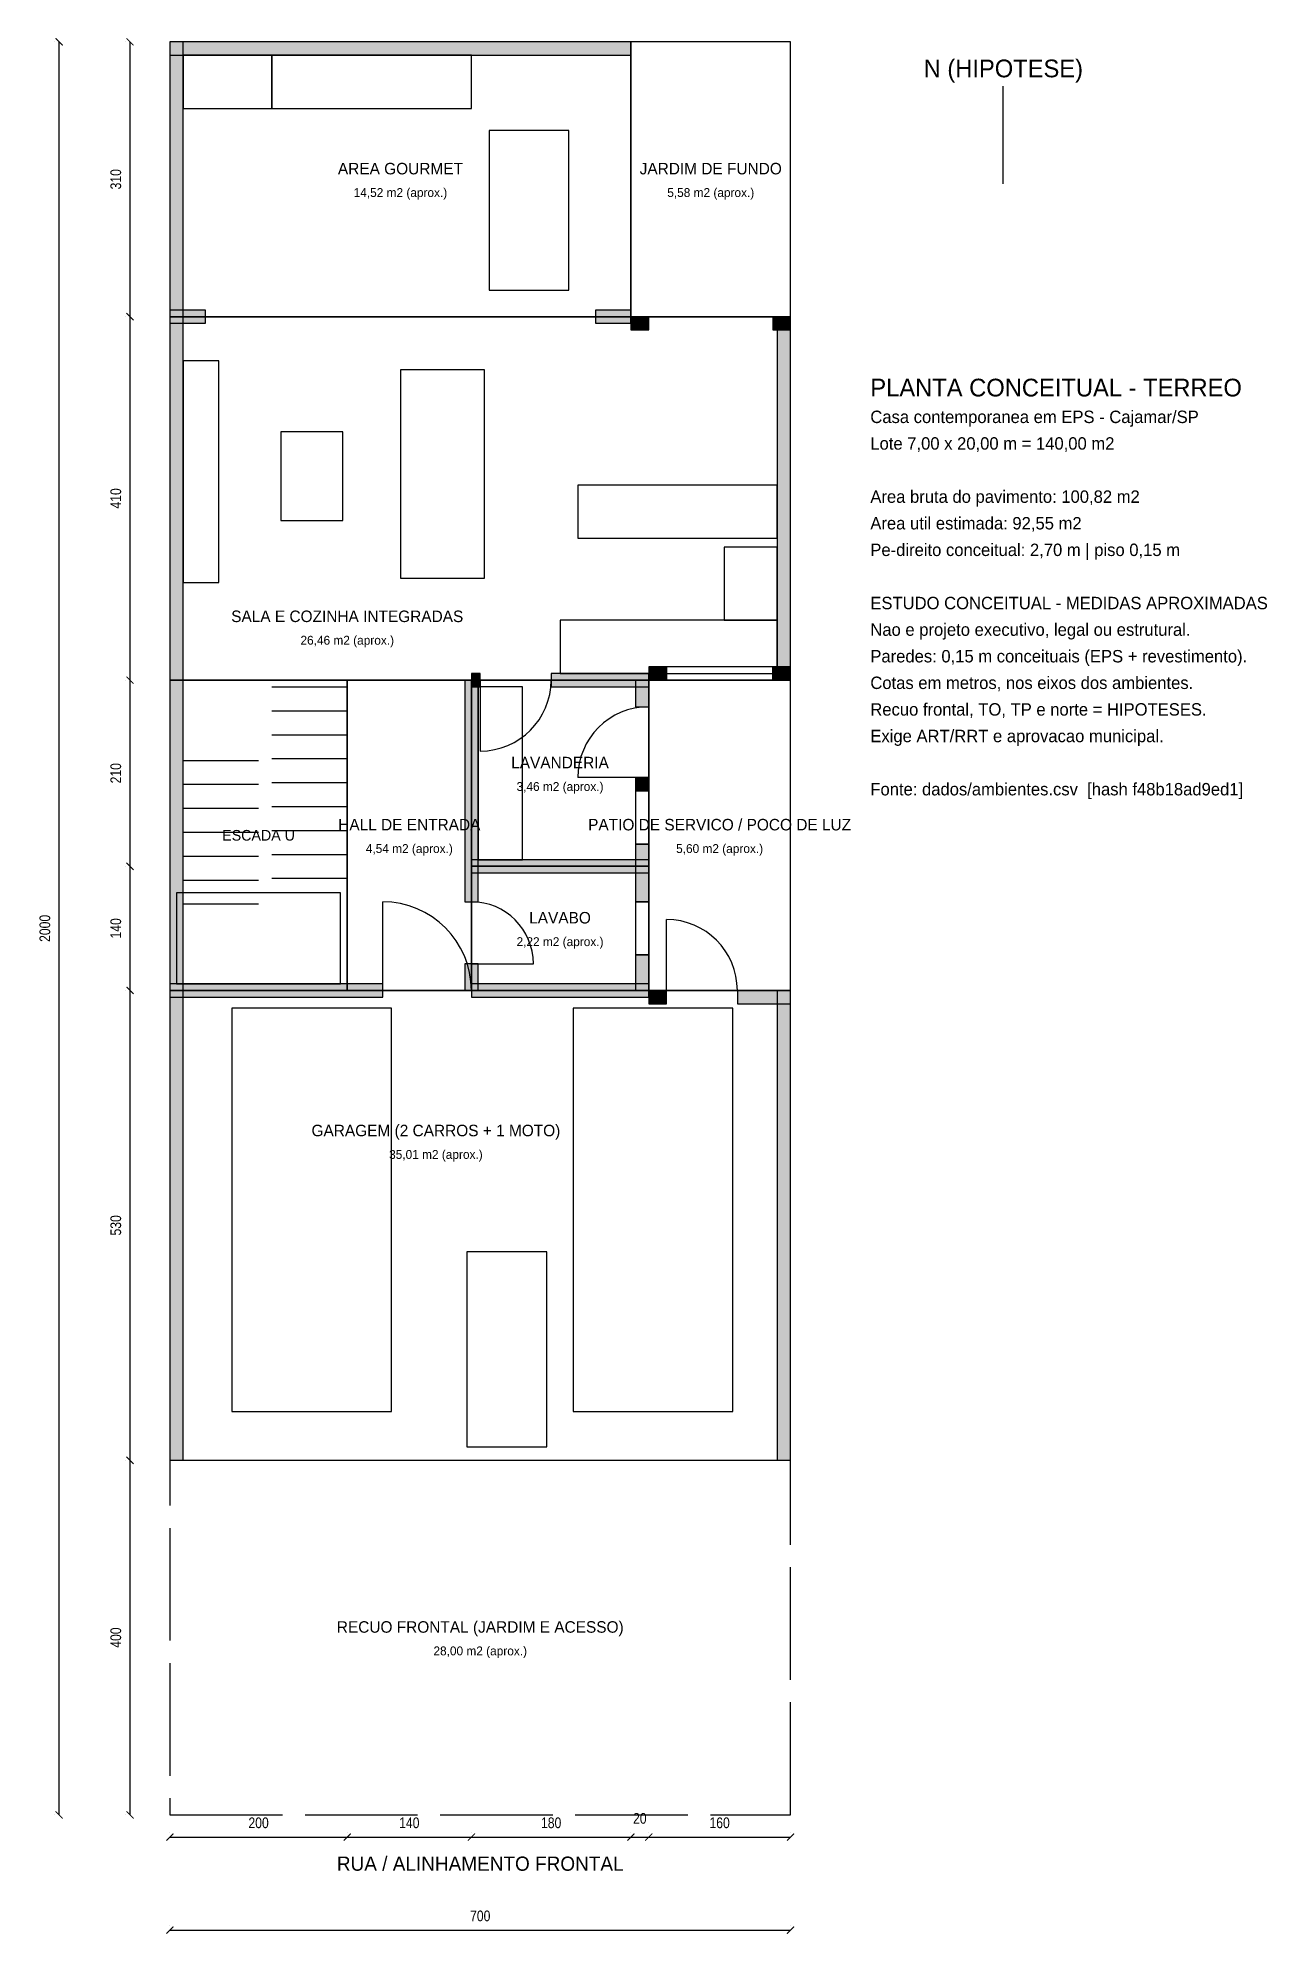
# Model space of a CAD drawing. Header units: metres. Extents: x -1.5 to 12.4, y -1.3 to 20.
import ezdxf
from ezdxf.enums import TextEntityAlignment as Align

# ---------------------------------------------------------------- set-up
doc = ezdxf.new("R2010")
doc.units = ezdxf.units.M
doc.linetypes.add('DASHED', pattern=[1.524, 1.27, -0.254])
for name, color, linetype in [('ABERTURAS', 4, 'Continuous'), ('AMBIENTES', 3, 'Continuous'), ('CARIMBO', 7, 'Continuous'), ('COTAS', 1, 'Continuous'), ('LOTE', 8, 'Continuous'), ('MOBILIARIO', 9, 'Continuous'), ('NORTE', 5, 'Continuous'), ('PAREDES', 7, 'Continuous'), ('TEXTOS', 2, 'Continuous')]:
    doc.layers.add(name, color=color, linetype=linetype)
doc.styles.add('OpenSansCondensed-Light', font='OpenSansCondensed-Light.ttf')
doc.dimstyles.new('CONCEITO', dxfattribs={"dimtxt": 0.12, "dimasz": 0.08, "dimexe": 0.05, "dimexo": 0.05, "dimgap": 0.1, "dimtad": 1, "dimlfac": 100, "dimzin": 12, "dimtxsty": 'OpenSansCondensed-Light', "dimblk": 'ARCHTICK', "dimcen": 2.5, "dimazin": 3, "dimtfac": 0.5, "dimtmove": 2, "dimatfit": 3})

# ---------------------------------------------------------------- blocks, each defined once
blk = doc.blocks.new('_ARCHTICK')
at = {"color": 0, "linetype": 'BYBLOCK', "const_width": 0.15}
blk.add_lwpolyline([(-0.5, -0.5), (0.5, 0.5)], dxfattribs=at)

msp = doc.modelspace()

# ---------------------------------------------------------------- hatches: boundary and pattern name
at = {"layer": 'PAREDES'}
for points in [[(0, 4), (0.15, 4), (0.15, 20), (0, 20)], [(0, 19.85), (5.2, 19.85), (5.2, 20), (0, 20)], [(0, 16.825), (0.4, 16.825), (0.4, 16.975), (0, 16.975)], [(4.8, 16.825), (5.2, 16.825), (5.2, 16.975), (4.8, 16.975)], [(5.2, 16.75), (5.4, 16.75), (5.4, 16.9), (5.2, 16.9)], [(6.8, 16.75), (7, 16.75), (7, 16.9), (6.8, 16.9)], [(6.85, 12.8), (7, 12.8), (7, 16.9), (6.85, 16.9)], [(3.4, 12.725), (3.5, 12.725), (3.5, 12.875), (3.4, 12.875)], [(4.3, 12.725), (5.4, 12.725), (5.4, 12.875), (4.3, 12.875)], [(5.4, 12.8), (5.6, 12.8), (5.6, 12.95), (5.4, 12.95)], [(6.8, 12.8), (7, 12.8), (7, 12.95), (6.8, 12.95)], [(3.325, 10.3), (3.475, 10.3), (3.475, 12.8), (3.325, 12.8)], [(5.25, 12.5), (5.4, 12.5), (5.4, 12.8), (5.25, 12.8)], [(5.25, 11.55), (5.4, 11.55), (5.4, 11.7), (5.25, 11.7)], [(5.25, 10.3), (5.4, 10.3), (5.4, 10.95), (5.25, 10.95)], [(3.4, 10.625), (5.4, 10.625), (5.4, 10.775), (3.4, 10.775)], [(5.25, 9.3), (5.4, 9.3), (5.4, 9.7), (5.25, 9.7)], [(3.325, 9.3), (3.475, 9.3), (3.475, 9.6), (3.325, 9.6)], [(0, 9.225), (2.4, 9.225), (2.4, 9.375), (0, 9.375)], [(3.4, 9.225), (5.4, 9.225), (5.4, 9.375), (3.4, 9.375)], [(5.4, 9.15), (5.6, 9.15), (5.6, 9.3), (5.4, 9.3)], [(6.4, 9.15), (7, 9.15), (7, 9.3), (6.4, 9.3)], [(6.85, 4), (7, 4), (7, 9.3), (6.85, 9.3)]]:
    msp.add_hatch(color=7, dxfattribs=at).paths.add_polyline_path(points)

# ---------------------------------------------------------------- linework, layer by layer
at = {"layer": 'ABERTURAS'}
for p, q in [((0.4, 16.9), (4.8, 16.9)), ((5.4, 16.9), (6.8, 16.9)), ((1.15, 12.725), (2, 12.725)), ((3.5, 12.8), (3.5, 12)), ((5.6, 12.8), (6.8, 12.8)), ((1.15, 12.455), (2, 12.455)), ((1.15, 12.185), (2, 12.185)), ((0.15, 11.895), (1, 11.895)), ((1.15, 11.915), (2, 11.915)), ((0.15, 11.625), (1, 11.625)), ((1.15, 11.645), (2, 11.645)), ((5.4, 11.7), (4.6, 11.7)), ((5.4, 10.95), (5.4, 11.55)), ((0.15, 11.355), (1, 11.355)), ((1.15, 11.375), (2, 11.375)), ((0.15, 11.085), (1, 11.085)), ((1.15, 11.105), (2, 11.105)), ((0.15, 10.815), (1, 10.815)), ((1.15, 10.835), (2, 10.835)), ((0.15, 10.545), (1, 10.545)), ((1.15, 10.565), (2, 10.565)), ((0.15, 10.275), (1, 10.275)), ((2.4, 9.3), (2.4, 10.3)), ((5.4, 9.7), (5.4, 10.3)), ((5.6, 9.3), (5.6, 10.1)), ((3.4, 9.6), (4.1, 9.6))]:
    msp.add_line(p, q, dxfattribs=at)
for centre, radius, start, end in [((3.5, 12.8), 0.8, 270, 360), ((5.4, 11.7), 0.8, 90, 180), ((2.4, 9.3), 1, 0, 90), ((3.4, 9.6), 0.7, 0, 90), ((5.6, 9.3), 0.8, 0, 90)]:
    msp.add_arc(centre, radius, start, end, dxfattribs=at)
at = {"layer": 'AMBIENTES'}
for points in [[(0, 16.9), (5.2, 16.9), (5.2, 20), (0, 20)], [(5.2, 16.9), (7, 16.9), (7, 20), (5.2, 20)], [(0, 12.8), (7, 12.8), (7, 16.9), (0, 16.9)], [(0, 9.3), (2, 9.3), (2, 12.8), (0, 12.8)], [(2, 9.3), (3.4, 9.3), (3.4, 12.8), (2, 12.8)], [(3.4, 10.7), (5.4, 10.7), (5.4, 12.8), (3.4, 12.8)], [(5.4, 9.3), (7, 9.3), (7, 12.8), (5.4, 12.8)], [(3.4, 9.3), (5.4, 9.3), (5.4, 10.7), (3.4, 10.7)], [(0, 4), (7, 4), (7, 9.3), (0, 9.3)]]:
    msp.add_lwpolyline(points, close=True, dxfattribs=at)
at = {"layer": 'LOTE', "linetype": 'DASHED'}
msp.add_lwpolyline([(0, 0), (7, 0), (7, 20), (0, 20)], close=True, dxfattribs=at)
at = {"layer": 'MOBILIARIO'}
for points in [[(0.15, 19.25), (1.15, 19.25), (1.15, 19.85), (0.15, 19.85)], [(1.15, 19.25), (3.4, 19.25), (3.4, 19.85), (1.15, 19.85)], [(3.6, 17.2), (4.5, 17.2), (4.5, 19), (3.6, 19)], [(0.15, 13.9), (0.55, 13.9), (0.55, 16.4), (0.15, 16.4)], [(2.6, 13.95), (3.55, 13.95), (3.55, 16.3), (2.6, 16.3)], [(1.25, 14.6), (1.95, 14.6), (1.95, 15.6), (1.25, 15.6)], [(4.6, 14.4), (6.85, 14.4), (6.85, 15), (4.6, 15)], [(6.25, 13.475), (6.85, 13.475), (6.85, 14.3), (6.25, 14.3)], [(4.4, 12.875), (6.85, 12.875), (6.85, 13.475), (4.4, 13.475)], [(3.475, 10.775), (3.975, 10.775), (3.975, 12.725), (3.475, 12.725)], [(0.075, 9.375), (1.925, 9.375), (1.925, 10.4), (0.075, 10.4)], [(0.7, 4.55), (2.5, 4.55), (2.5, 9.1), (0.7, 9.1)], [(4.55, 4.55), (6.35, 4.55), (6.35, 9.1), (4.55, 9.1)], [(3.35, 4.15), (4.25, 4.15), (4.25, 6.35), (3.35, 6.35)]]:
    msp.add_lwpolyline(points, close=True, dxfattribs=at)
at = {"layer": 'NORTE'}
msp.add_line((9.4, 18.4), (9.4, 19.5), dxfattribs=at)
at = {"layer": 'PAREDES'}
for points in [[(0, 4), (0.15, 4), (0.15, 20), (0, 20)], [(0, 19.85), (5.2, 19.85), (5.2, 20), (0, 20)], [(0, 16.825), (0.4, 16.825), (0.4, 16.975), (0, 16.975)], [(4.8, 16.825), (5.2, 16.825), (5.2, 16.975), (4.8, 16.975)], [(5.2, 16.75), (5.4, 16.75), (5.4, 16.9), (5.2, 16.9)], [(6.8, 16.75), (7, 16.75), (7, 16.9), (6.8, 16.9)], [(6.85, 12.8), (7, 12.8), (7, 16.9), (6.85, 16.9)], [(3.4, 12.725), (3.5, 12.725), (3.5, 12.875), (3.4, 12.875)], [(4.3, 12.725), (5.4, 12.725), (5.4, 12.875), (4.3, 12.875)], [(5.4, 12.8), (5.6, 12.8), (5.6, 12.95), (5.4, 12.95)], [(5.6, 12.8), (6.8, 12.8), (6.8, 12.95), (5.6, 12.95)], [(6.8, 12.8), (7, 12.8), (7, 12.95), (6.8, 12.95)], [(3.325, 10.3), (3.475, 10.3), (3.475, 12.8), (3.325, 12.8)], [(5.25, 12.5), (5.4, 12.5), (5.4, 12.8), (5.25, 12.8)], [(5.25, 11.55), (5.4, 11.55), (5.4, 11.7), (5.25, 11.7)], [(5.25, 10.95), (5.4, 10.95), (5.4, 11.55), (5.25, 11.55)], [(5.25, 10.3), (5.4, 10.3), (5.4, 10.95), (5.25, 10.95)], [(3.4, 10.625), (5.4, 10.625), (5.4, 10.775), (3.4, 10.775)], [(5.25, 9.7), (5.4, 9.7), (5.4, 10.3), (5.25, 10.3)], [(5.25, 9.3), (5.4, 9.3), (5.4, 9.7), (5.25, 9.7)], [(3.325, 9.3), (3.475, 9.3), (3.475, 9.6), (3.325, 9.6)], [(0, 9.225), (2.4, 9.225), (2.4, 9.375), (0, 9.375)], [(3.4, 9.225), (5.4, 9.225), (5.4, 9.375), (3.4, 9.375)], [(5.4, 9.15), (5.6, 9.15), (5.6, 9.3), (5.4, 9.3)], [(6.4, 9.15), (7, 9.15), (7, 9.3), (6.4, 9.3)], [(6.85, 4), (7, 4), (7, 9.3), (6.85, 9.3)]]:
    msp.add_lwpolyline(points, close=True, dxfattribs=at)

# ---------------------------------------------------------------- texts
at = {"layer": 'CARIMBO'}
for s, height, p in [('PLANTA CONCEITUAL - TERREO', 0.2, (7.9, 16)), ('Casa contemporanea em EPS - Cajamar/SP', 0.14, (7.9, 15.7)), ('Lote 7,00 x 20,00 m = 140,00 m2', 0.14, (7.9, 15.4)), ('Area bruta do pavimento: 100,82 m2', 0.14, (7.9, 14.8)), ('Area util estimada: 92,55 m2', 0.14, (7.9, 14.5)), ('Pe-direito conceitual: 2,70 m | piso 0,15 m', 0.14, (7.9, 14.2)), ('ESTUDO CONCEITUAL - MEDIDAS APROXIMADAS', 0.14, (7.9, 13.6)), ('Nao e projeto executivo, legal ou estrutural.', 0.14, (7.9, 13.3)), ('Paredes: 0,15 m conceituais (EPS + revestimento).', 0.14, (7.9, 13)), ('Cotas em metros, nos eixos dos ambientes.', 0.14, (7.9, 12.7)), ('Recuo frontal, TO, TP e norte = HIPOTESES.', 0.14, (7.9, 12.4)), ('Exige ART/RRT e aprovacao municipal.', 0.14, (7.9, 12.1)), ('Fonte: dados/ambientes.csv  [hash f48b18ad9ed1]', 0.14, (7.9, 11.5))]:
    msp.add_text(s, height=height, dxfattribs=at).set_placement(p)
at = {"layer": 'LOTE'}
msp.add_text('RUA / ALINHAMENTO FRONTAL', height=0.16, dxfattribs=at).set_placement((3.5, -0.55), align=Align.MIDDLE_CENTER)
at = {"layer": 'NORTE'}
msp.add_text('N (HIPOTESE)', height=0.2, dxfattribs=at).set_placement((9.4, 19.7), align=Align.MIDDLE_CENTER)
at = {"layer": 'TEXTOS'}
for s, height, p in [('AREA GOURMET', 0.13, (2.6, 18.57)), ('JARDIM DE FUNDO', 0.13, (6.1, 18.57)), ('14,52 m2 (aprox.)', 0.1, (2.6, 18.3)), ('5,58 m2 (aprox.)', 0.1, (6.1, 18.3)), ('SALA E COZINHA INTEGRADAS', 0.13, (2, 13.52)), ('26,46 m2 (aprox.)', 0.1, (2, 13.25)), ('LAVANDERIA', 0.13, (4.4, 11.87)), ('3,46 m2 (aprox.)', 0.1, (4.4, 11.6)), ('HALL DE ENTRADA', 0.13, (2.7, 11.17)), ('PATIO DE SERVICO / POCO DE LUZ', 0.13, (6.2, 11.17)), ('ESCADA U', 0.12, (1, 11.05)), ('4,54 m2 (aprox.)', 0.1, (2.7, 10.9)), ('5,60 m2 (aprox.)', 0.1, (6.2, 10.9)), ('LAVABO', 0.13, (4.4, 10.12)), ('2,22 m2 (aprox.)', 0.1, (4.4, 9.85)), ('GARAGEM (2 CARROS + 1 MOTO)', 0.13, (3, 7.72)), ('35,01 m2 (aprox.)', 0.1, (3, 7.45)), ('RECUO FRONTAL (JARDIM E ACESSO)', 0.13, (3.5, 2.12)), ('28,00 m2 (aprox.)', 0.1, (3.5, 1.85))]:
    msp.add_text(s, height=height, dxfattribs=at).set_placement(p, align=Align.MIDDLE_CENTER)

# ---------------------------------------------------------------- dimensions: what is measured, and where the dimension line sits
at = {"layer": 'COTAS'}
for base, p1, p2 in [((-1.25, 0), (-1.25, 0), (-1.25, 20)), ((-0.45, 16.9), (-0.45, 16.9), (-0.45, 20)), ((-0.45, 12.8), (-0.45, 12.8), (-0.45, 16.9)), ((-0.45, 10.7), (-0.45, 10.7), (-0.45, 12.8)), ((-0.45, 9.3), (-0.45, 9.3), (-0.45, 10.7)), ((-0.45, 4), (-0.45, 4), (-0.45, 9.3)), ((-0.45, 0), (-0.45, 0), (-0.45, 4))]:
    msp.add_linear_dim(base=base, p1=p1, p2=p2, angle=90, dimstyle='CONCEITO', dxfattribs=at).render()
for base, p1, p2 in [((5.2, -0.25), (5.2, -0.25), (5.4, -0.25)), ((0, -0.25), (0, -0.25), (2, -0.25)), ((2, -0.25), (2, -0.25), (3.4, -0.25)), ((3.4, -0.25), (3.4, -0.25), (5.2, -0.25)), ((5.4, -0.25), (5.4, -0.25), (7, -0.25)), ((0, -1.3), (0, -1.3), (7, -1.3))]:
    msp.add_linear_dim(base=base, p1=p1, p2=p2, dimstyle='CONCEITO', dxfattribs=at).render()

doc.saveas('drawing.dxf')
